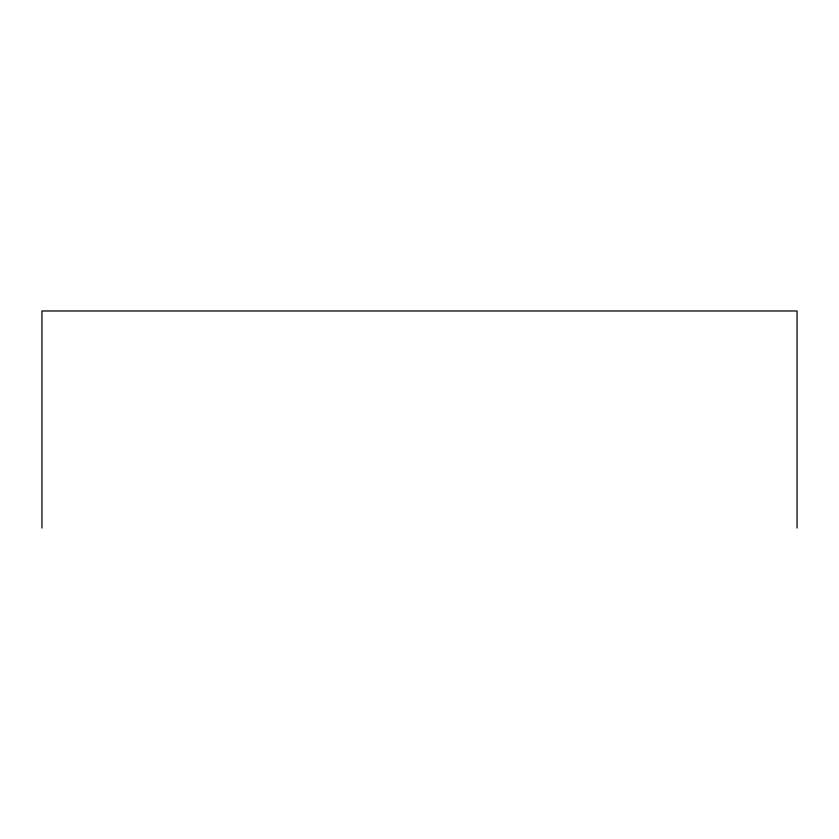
<?xml version="1.0" encoding="UTF-8"?>
<svg xmlns="http://www.w3.org/2000/svg" width="839" height="839" viewBox="0 0 839 839"><rect width="100%" height="100%" fill="white"/><g stroke="black" fill="none" stroke-linecap="round" stroke-linejoin="round"><path stroke-width="1.26" d="M797.05 528.025L797.05 310.975L41.95 310.975L41.95 528.025"/></g></svg>
